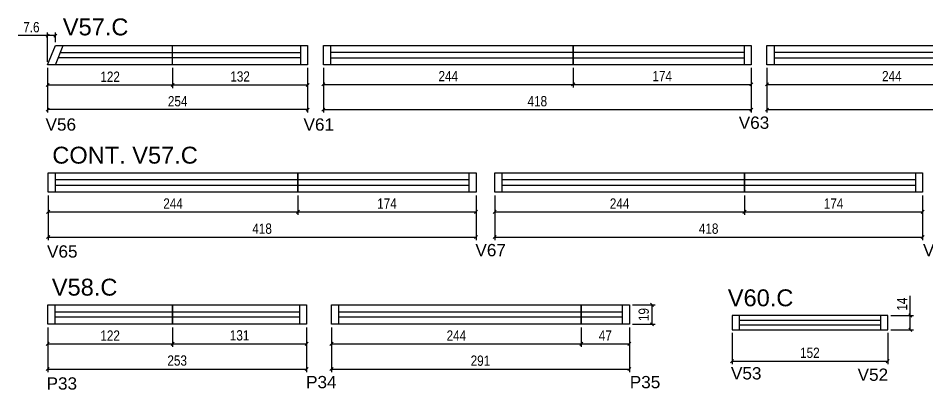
# Model space of a CAD drawing. Header units: millimetres. Extents: x 4052 to 5425, y -1423 to 2493.
# Drawn here: x 4078 to 4966, y 149 to 512 of the extents above; entities that cross this region are included whole.
import ezdxf

# ---------------------------------------------------------------- set-up
doc = ezdxf.new("R2010")
doc.units = ezdxf.units.MM
for name, color, linetype in [('5', 5, 'Continuous'), ('COTA', 241, 'Continuous'), ('NOMENCLATURA', 7, 'Continuous'), ('Painéis', 200, 'Continuous'), ('SARR_2.2x7', 40, 'Continuous'), ('SARR_EDITAR', 141, 'Continuous')]:
    doc.layers.add(name, color=color, linetype=linetype)
doc.styles.add('COTA TECNICA', font='techl___.ttf', dxfattribs={"height": 10})
doc.styles.add('COTA TECNICA-50', font='techl___.ttf', dxfattribs={"height": 10})
doc.styles.get("Standard").update_dxf_attribs({"font": 'arial.ttf'})
doc.dimstyles.new('COTA PAINEL-50', dxfattribs={"dimtxt": 10, "dimasz": 3, "dimexe": 3, "dimexo": 3, "dimgap": 3, "dimtad": 1, "dimdec": 1, "dimzin": 12, "dimdsep": 46, "dimtxsty": 'COTA TECNICA-50', "dimblk1": 'OBLIQUE', "dimblk2": 'OBLIQUE', "dimsah": 1, "dimcen": 0.9, "dimclrd": 4, "dimclre": 4, "dimclrt": 240, "dimadec": 1, "dimazin": 3, "dimtfac": 1, "dimtdec": 1, "dimtmove": 0, "dimatfit": 3, "dimfxl": 1, "dimtolj": 1, "dimtzin": 12, "dimarcsym": 0})
doc.dimstyles.new('PAINEL', dxfattribs={"dimtxt": 10, "dimasz": 3, "dimexe": 3, "dimexo": 3, "dimgap": 3, "dimtad": 1, "dimdec": 1, "dimzin": 12, "dimdsep": 46, "dimtxsty": 'COTA TECNICA', "dimblk1": 'OBLIQUE', "dimblk2": 'OBLIQUE', "dimsah": 1, "dimcen": 0.9, "dimclrd": 4, "dimclre": 4, "dimclrt": 240, "dimadec": 1, "dimazin": 3, "dimtfac": 1, "dimtdec": 1, "dimtmove": 0, "dimatfit": 3, "dimfxl": 1, "dimtolj": 1, "dimtzin": 12, "dimarcsym": 0})

# ---------------------------------------------------------------- blocks, each defined once
blk = doc.blocks.new('_Oblique')
at = {"color": 0, "linetype": 'ByBlock', "lineweight": -2}
blk.add_line((-0.5, -0.5), (0.5, 0.5), dxfattribs=at)
blk = doc.blocks.new('*D78')
at = {"layer": 'COTA', "color": 4, "linetype": 'ByBlock', "lineweight": -2, "transparency": 16777216}
for p, q in [((4375.96, 463.44), (4375.96, 444.39)), ((4619.96, 463.44), (4619.96, 444.39)), ((4375.96, 447.39), (4619.96, 447.39))]:
    blk.add_line(p, q, dxfattribs=at)
at = {"layer": 'Defpoints', "color": 0, "linetype": 'ByBlock', "transparency": 16777216}
for p in [(4375.96, 466.44), (4619.96, 466.44), (4619.96, 447.39)]:
    blk.add_point(p, dxfattribs=at)
at = {"layer": 'COTA', "color": 4, "linetype": 'ByBlock', "lineweight": -2, "transparency": 16777216, "xscale": 3, "yscale": 3, "zscale": 3, "rotation": 180}
blk.add_blockref('_Oblique', (4375.96, 447.39), dxfattribs=at)
at = {"layer": 'COTA', "color": 4, "linetype": 'ByBlock', "lineweight": -2, "transparency": 16777216, "xscale": 3, "yscale": 3, "zscale": 3}
blk.add_blockref('_Oblique', (4619.96, 447.39), dxfattribs=at)
at = {"layer": 'COTA', "color": 240, "linetype": 'ByBlock', "transparency": 16777216, "insert": (4497.96, 455.46), "char_height": 10, "attachment_point": 5, "style": 'COTA TECNICA-50'}
blk.add_mtext('\\A1;244', dxfattribs=at)
blk = doc.blocks.new('*D79')
at = {"layer": 'COTA', "color": 4, "linetype": 'ByBlock', "lineweight": -2, "transparency": 16777216}
for p, q in [((4619.96, 463.44), (4619.96, 444.39)), ((4793.96, 463.44), (4793.96, 444.39)), ((4619.96, 447.39), (4793.96, 447.39))]:
    blk.add_line(p, q, dxfattribs=at)
at = {"layer": 'Defpoints', "color": 0, "linetype": 'ByBlock', "transparency": 16777216}
for p in [(4619.96, 466.44), (4793.96, 466.44), (4793.96, 447.39)]:
    blk.add_point(p, dxfattribs=at)
at = {"layer": 'COTA', "color": 4, "linetype": 'ByBlock', "lineweight": -2, "transparency": 16777216, "xscale": 3, "yscale": 3, "zscale": 3, "rotation": 180}
blk.add_blockref('_Oblique', (4619.96, 447.39), dxfattribs=at)
at = {"layer": 'COTA', "color": 4, "linetype": 'ByBlock', "lineweight": -2, "transparency": 16777216, "xscale": 3, "yscale": 3, "zscale": 3}
blk.add_blockref('_Oblique', (4793.96, 447.39), dxfattribs=at)
at = {"layer": 'COTA', "color": 240, "linetype": 'ByBlock', "transparency": 16777216, "insert": (4706.96, 455.46), "char_height": 10, "attachment_point": 5, "style": 'COTA TECNICA-50'}
blk.add_mtext('\\A1;174', dxfattribs=at)
blk = doc.blocks.new('*D220')
at = {"layer": 'COTA', "color": 4, "lineweight": -2, "transparency": 16777216}
for p, q in [((4375.96, 463.44), (4375.96, 419.81)), ((4793.96, 463.44), (4793.96, 419.81)), ((4375.96, 422.81), (4793.96, 422.81))]:
    blk.add_line(p, q, dxfattribs=at)
at = {"layer": 'Defpoints', "color": 0, "transparency": 16777216}
for p in [(4375.96, 466.44), (4793.96, 466.44), (4793.96, 422.81)]:
    blk.add_point(p, dxfattribs=at)
at = {"layer": 'COTA', "color": 4, "lineweight": -2, "transparency": 16777216, "xscale": 3, "yscale": 3, "zscale": 3, "rotation": 180}
blk.add_blockref('_Oblique', (4375.96, 422.81), dxfattribs=at)
at = {"layer": 'COTA', "color": 4, "lineweight": -2, "transparency": 16777216, "xscale": 3, "yscale": 3, "zscale": 3}
blk.add_blockref('_Oblique', (4793.96, 422.81), dxfattribs=at)
at = {"layer": 'COTA', "color": 240, "transparency": 16777216, "insert": (4584.96, 430.9), "char_height": 10, "attachment_point": 5, "style": 'COTA TECNICA'}
blk.add_mtext('\\A1;418', dxfattribs=at)
blk = doc.blocks.new('*D80')
at = {"layer": 'COTA', "color": 4, "linetype": 'ByBlock', "lineweight": -2, "transparency": 16777216}
for p, q in [((4809.32, 463.44), (4809.32, 444.39)), ((5053.32, 463.44), (5053.32, 444.39)), ((4809.32, 447.39), (5053.32, 447.39))]:
    blk.add_line(p, q, dxfattribs=at)
at = {"layer": 'Defpoints', "color": 0, "linetype": 'ByBlock', "transparency": 16777216}
for p in [(4809.32, 466.44), (5053.32, 466.44), (5053.32, 447.39)]:
    blk.add_point(p, dxfattribs=at)
at = {"layer": 'COTA', "color": 4, "linetype": 'ByBlock', "lineweight": -2, "transparency": 16777216, "xscale": 3, "yscale": 3, "zscale": 3, "rotation": 180}
blk.add_blockref('_Oblique', (4809.32, 447.39), dxfattribs=at)
at = {"layer": 'COTA', "color": 4, "linetype": 'ByBlock', "lineweight": -2, "transparency": 16777216, "xscale": 3, "yscale": 3, "zscale": 3}
blk.add_blockref('_Oblique', (5053.32, 447.39), dxfattribs=at)
at = {"layer": 'COTA', "color": 240, "linetype": 'ByBlock', "transparency": 16777216, "insert": (4931.32, 455.46), "char_height": 10, "attachment_point": 5, "style": 'COTA TECNICA-50'}
blk.add_mtext('\\A1;244', dxfattribs=at)
blk = doc.blocks.new('*D221')
at = {"layer": 'COTA', "color": 4, "lineweight": -2, "transparency": 16777216}
for p, q in [((4809.32, 463.44), (4809.32, 419.81)), ((5227.32, 463.44), (5227.32, 419.81)), ((4809.32, 422.81), (5227.32, 422.81))]:
    blk.add_line(p, q, dxfattribs=at)
at = {"layer": 'Defpoints', "color": 0, "transparency": 16777216}
for p in [(4809.32, 466.44), (5227.32, 466.44), (5227.32, 422.81)]:
    blk.add_point(p, dxfattribs=at)
at = {"layer": 'COTA', "color": 4, "lineweight": -2, "transparency": 16777216, "xscale": 3, "yscale": 3, "zscale": 3, "rotation": 180}
blk.add_blockref('_Oblique', (4809.32, 422.81), dxfattribs=at)
at = {"layer": 'COTA', "color": 4, "lineweight": -2, "transparency": 16777216, "xscale": 3, "yscale": 3, "zscale": 3}
blk.add_blockref('_Oblique', (5227.32, 422.81), dxfattribs=at)
at = {"layer": 'COTA', "color": 240, "transparency": 16777216, "insert": (5018.32, 430.9), "char_height": 10, "attachment_point": 5, "style": 'COTA TECNICA'}
blk.add_mtext('\\A1;418', dxfattribs=at)
blk = doc.blocks.new('*D223')
at = {"layer": 'Defpoints', "color": 0, "transparency": 16777216}
for p in [(4106.59, 466.44), (4360.6, 466.44), (4106.59, 422.81)]:
    blk.add_point(p, dxfattribs=at)
at = {"layer": 'Painéis', "color": 4, "lineweight": -2, "transparency": 16777216}
for p, q in [((4106.59, 463.44), (4106.59, 419.81)), ((4360.6, 463.44), (4360.6, 419.81)), ((4360.6, 422.81), (4106.59, 422.81))]:
    blk.add_line(p, q, dxfattribs=at)
at = {"layer": 'Painéis', "color": 4, "lineweight": -2, "transparency": 16777216, "xscale": 3, "yscale": 3, "zscale": 3, "rotation": 180}
blk.add_blockref('_Oblique', (4106.59, 422.81), dxfattribs=at)
at = {"layer": 'Painéis', "color": 4, "lineweight": -2, "transparency": 16777216, "xscale": 3, "yscale": 3, "zscale": 3}
blk.add_blockref('_Oblique', (4360.6, 422.81), dxfattribs=at)
at = {"layer": 'Painéis', "color": 240, "transparency": 16777216, "insert": (4233.59, 430.91), "char_height": 10, "attachment_point": 5, "style": 'COTA TECNICA'}
blk.add_mtext('\\A1;254', dxfattribs=at)
blk = doc.blocks.new('*D224')
at = {"layer": 'Defpoints', "color": 0, "transparency": 16777216}
for p in [(4114.16, 495.03), (4114.16, 485.44), (4106.59, 466.44)]:
    blk.add_point(p, dxfattribs=at)
at = {"layer": 'Painéis', "color": 4, "lineweight": -2, "transparency": 16777216}
for p, q in [((4106.59, 469.44), (4106.59, 498.03)), ((4114.16, 488.44), (4114.16, 498.03)), ((4106.59, 495.03), (4077.8, 495.03)), ((4114.16, 495.03), (4106.59, 495.03))]:
    blk.add_line(p, q, dxfattribs=at)
at = {"layer": 'Painéis', "color": 4, "lineweight": -2, "transparency": 16777216, "xscale": 3, "yscale": 3, "zscale": 3, "rotation": 180}
blk.add_blockref('_Oblique', (4106.59, 495.03), dxfattribs=at)
at = {"layer": 'Painéis', "color": 4, "lineweight": -2, "transparency": 16777216, "xscale": 3, "yscale": 3, "zscale": 3}
blk.add_blockref('_Oblique', (4114.16, 495.03), dxfattribs=at)
at = {"layer": 'Painéis', "color": 240, "transparency": 16777216, "insert": (4090.69, 503.13), "char_height": 10, "attachment_point": 5, "style": 'COTA TECNICA'}
blk.add_mtext('\\A1;7.6', dxfattribs=at)
blk = doc.blocks.new('*D82')
at = {"layer": 'Defpoints', "color": 0, "transparency": 16777216}
for p in [(4106.59, 466.44), (4228.59, 466.44), (4228.59, 446.81)]:
    blk.add_point(p, dxfattribs=at)
at = {"layer": 'Painéis', "color": 4, "lineweight": -2, "transparency": 16777216}
for p, q in [((4106.59, 463.44), (4106.59, 443.81)), ((4228.59, 463.44), (4228.59, 443.81)), ((4106.59, 446.81), (4228.59, 446.81))]:
    blk.add_line(p, q, dxfattribs=at)
at = {"layer": 'Painéis', "color": 4, "lineweight": -2, "transparency": 16777216, "xscale": 3, "yscale": 3, "zscale": 3, "rotation": 180}
blk.add_blockref('_Oblique', (4106.59, 446.81), dxfattribs=at)
at = {"layer": 'Painéis', "color": 4, "lineweight": -2, "transparency": 16777216, "xscale": 3, "yscale": 3, "zscale": 3}
blk.add_blockref('_Oblique', (4228.59, 446.81), dxfattribs=at)
at = {"layer": 'Painéis', "color": 240, "transparency": 16777216, "insert": (4167.59, 454.87), "char_height": 10, "attachment_point": 5, "style": 'COTA TECNICA'}
blk.add_mtext('\\A1;122', dxfattribs=at)
blk = doc.blocks.new('*D83')
at = {"layer": 'Defpoints', "color": 0, "transparency": 16777216}
for p in [(4228.59, 466.44), (4360.6, 466.44), (4360.6, 446.81)]:
    blk.add_point(p, dxfattribs=at)
at = {"layer": 'Painéis', "color": 4, "lineweight": -2, "transparency": 16777216}
for p, q in [((4228.59, 463.44), (4228.59, 443.81)), ((4360.6, 463.44), (4360.6, 443.81)), ((4228.59, 446.81), (4360.6, 446.81))]:
    blk.add_line(p, q, dxfattribs=at)
at = {"layer": 'Painéis', "color": 4, "lineweight": -2, "transparency": 16777216, "xscale": 3, "yscale": 3, "zscale": 3, "rotation": 180}
blk.add_blockref('_Oblique', (4228.59, 446.81), dxfattribs=at)
at = {"layer": 'Painéis', "color": 4, "lineweight": -2, "transparency": 16777216, "xscale": 3, "yscale": 3, "zscale": 3}
blk.add_blockref('_Oblique', (4360.6, 446.81), dxfattribs=at)
at = {"layer": 'Painéis', "color": 240, "transparency": 16777216, "insert": (4294.59, 455.03), "char_height": 10, "attachment_point": 5, "style": 'COTA TECNICA'}
blk.add_mtext('\\A1;132', dxfattribs=at)
blk = doc.blocks.new('*D84')
at = {"layer": 'COTA', "color": 4, "linetype": 'ByBlock', "lineweight": -2, "transparency": 16777216}
for p, q in [((4107.08, 339.09), (4107.08, 320.04)), ((4351.08, 339.09), (4351.08, 320.04)), ((4107.08, 323.04), (4351.08, 323.04))]:
    blk.add_line(p, q, dxfattribs=at)
at = {"layer": 'Defpoints', "color": 0, "linetype": 'ByBlock', "transparency": 16777216}
for p in [(4107.08, 342.09), (4351.08, 342.09), (4351.08, 323.04)]:
    blk.add_point(p, dxfattribs=at)
at = {"layer": 'COTA', "color": 4, "linetype": 'ByBlock', "lineweight": -2, "transparency": 16777216, "xscale": 3, "yscale": 3, "zscale": 3, "rotation": 180}
blk.add_blockref('_Oblique', (4107.08, 323.04), dxfattribs=at)
at = {"layer": 'COTA', "color": 4, "linetype": 'ByBlock', "lineweight": -2, "transparency": 16777216, "xscale": 3, "yscale": 3, "zscale": 3}
blk.add_blockref('_Oblique', (4351.08, 323.04), dxfattribs=at)
at = {"layer": 'COTA', "color": 240, "linetype": 'ByBlock', "transparency": 16777216, "insert": (4229.08, 331.11), "char_height": 10, "attachment_point": 5, "style": 'COTA TECNICA-50'}
blk.add_mtext('\\A1;244', dxfattribs=at)
blk = doc.blocks.new('*D85')
at = {"layer": 'COTA', "color": 4, "linetype": 'ByBlock', "lineweight": -2, "transparency": 16777216}
for p, q in [((4351.08, 339.09), (4351.08, 320.04)), ((4525.08, 339.09), (4525.08, 320.04)), ((4351.08, 323.04), (4525.08, 323.04))]:
    blk.add_line(p, q, dxfattribs=at)
at = {"layer": 'Defpoints', "color": 0, "linetype": 'ByBlock', "transparency": 16777216}
for p in [(4351.08, 342.09), (4525.08, 342.09), (4525.08, 323.04)]:
    blk.add_point(p, dxfattribs=at)
at = {"layer": 'COTA', "color": 4, "linetype": 'ByBlock', "lineweight": -2, "transparency": 16777216, "xscale": 3, "yscale": 3, "zscale": 3, "rotation": 180}
blk.add_blockref('_Oblique', (4351.08, 323.04), dxfattribs=at)
at = {"layer": 'COTA', "color": 4, "linetype": 'ByBlock', "lineweight": -2, "transparency": 16777216, "xscale": 3, "yscale": 3, "zscale": 3}
blk.add_blockref('_Oblique', (4525.08, 323.04), dxfattribs=at)
at = {"layer": 'COTA', "color": 240, "linetype": 'ByBlock', "transparency": 16777216, "insert": (4438.08, 331.11), "char_height": 10, "attachment_point": 5, "style": 'COTA TECNICA-50'}
blk.add_mtext('\\A1;174', dxfattribs=at)
blk = doc.blocks.new('*D225')
at = {"layer": 'COTA', "color": 4, "lineweight": -2, "transparency": 16777216}
for p, q in [((4107.08, 339.09), (4107.08, 295.46)), ((4525.08, 339.09), (4525.08, 295.46)), ((4107.08, 298.46), (4525.08, 298.46))]:
    blk.add_line(p, q, dxfattribs=at)
at = {"layer": 'Defpoints', "color": 0, "transparency": 16777216}
for p in [(4107.08, 342.09), (4525.08, 342.09), (4525.08, 298.46)]:
    blk.add_point(p, dxfattribs=at)
at = {"layer": 'COTA', "color": 4, "lineweight": -2, "transparency": 16777216, "xscale": 3, "yscale": 3, "zscale": 3, "rotation": 180}
blk.add_blockref('_Oblique', (4107.08, 298.46), dxfattribs=at)
at = {"layer": 'COTA', "color": 4, "lineweight": -2, "transparency": 16777216, "xscale": 3, "yscale": 3, "zscale": 3}
blk.add_blockref('_Oblique', (4525.08, 298.46), dxfattribs=at)
at = {"layer": 'COTA', "color": 240, "transparency": 16777216, "insert": (4316.08, 306.56), "char_height": 10, "attachment_point": 5, "style": 'COTA TECNICA'}
blk.add_mtext('\\A1;418', dxfattribs=at)
blk = doc.blocks.new('*D86')
at = {"layer": 'COTA', "color": 4, "linetype": 'ByBlock', "lineweight": -2, "transparency": 16777216}
for p, q in [((4543.34, 339.09), (4543.34, 320.04)), ((4787.34, 339.09), (4787.34, 320.04)), ((4543.34, 323.04), (4787.34, 323.04))]:
    blk.add_line(p, q, dxfattribs=at)
at = {"layer": 'Defpoints', "color": 0, "linetype": 'ByBlock', "transparency": 16777216}
for p in [(4543.34, 342.09), (4787.34, 342.09), (4787.34, 323.04)]:
    blk.add_point(p, dxfattribs=at)
at = {"layer": 'COTA', "color": 4, "linetype": 'ByBlock', "lineweight": -2, "transparency": 16777216, "xscale": 3, "yscale": 3, "zscale": 3, "rotation": 180}
blk.add_blockref('_Oblique', (4543.34, 323.04), dxfattribs=at)
at = {"layer": 'COTA', "color": 4, "linetype": 'ByBlock', "lineweight": -2, "transparency": 16777216, "xscale": 3, "yscale": 3, "zscale": 3}
blk.add_blockref('_Oblique', (4787.34, 323.04), dxfattribs=at)
at = {"layer": 'COTA', "color": 240, "linetype": 'ByBlock', "transparency": 16777216, "insert": (4665.34, 331.11), "char_height": 10, "attachment_point": 5, "style": 'COTA TECNICA-50'}
blk.add_mtext('\\A1;244', dxfattribs=at)
blk = doc.blocks.new('*D87')
at = {"layer": 'COTA', "color": 4, "linetype": 'ByBlock', "lineweight": -2, "transparency": 16777216}
for p, q in [((4787.34, 339.09), (4787.34, 320.04)), ((4961.34, 339.09), (4961.34, 320.04)), ((4787.34, 323.04), (4961.34, 323.04))]:
    blk.add_line(p, q, dxfattribs=at)
at = {"layer": 'Defpoints', "color": 0, "linetype": 'ByBlock', "transparency": 16777216}
for p in [(4787.34, 342.09), (4961.34, 342.09), (4961.34, 323.04)]:
    blk.add_point(p, dxfattribs=at)
at = {"layer": 'COTA', "color": 4, "linetype": 'ByBlock', "lineweight": -2, "transparency": 16777216, "xscale": 3, "yscale": 3, "zscale": 3, "rotation": 180}
blk.add_blockref('_Oblique', (4787.34, 323.04), dxfattribs=at)
at = {"layer": 'COTA', "color": 4, "linetype": 'ByBlock', "lineweight": -2, "transparency": 16777216, "xscale": 3, "yscale": 3, "zscale": 3}
blk.add_blockref('_Oblique', (4961.34, 323.04), dxfattribs=at)
at = {"layer": 'COTA', "color": 240, "linetype": 'ByBlock', "transparency": 16777216, "insert": (4874.34, 331.11), "char_height": 10, "attachment_point": 5, "style": 'COTA TECNICA-50'}
blk.add_mtext('\\A1;174', dxfattribs=at)
blk = doc.blocks.new('*D226')
at = {"layer": 'COTA', "color": 4, "lineweight": -2, "transparency": 16777216}
for p, q in [((4543.34, 339.09), (4543.34, 295.46)), ((4961.34, 339.09), (4961.34, 295.46)), ((4543.34, 298.46), (4961.34, 298.46))]:
    blk.add_line(p, q, dxfattribs=at)
at = {"layer": 'Defpoints', "color": 0, "transparency": 16777216}
for p in [(4543.34, 342.09), (4961.34, 342.09), (4961.34, 298.46)]:
    blk.add_point(p, dxfattribs=at)
at = {"layer": 'COTA', "color": 4, "lineweight": -2, "transparency": 16777216, "xscale": 3, "yscale": 3, "zscale": 3, "rotation": 180}
blk.add_blockref('_Oblique', (4543.34, 298.46), dxfattribs=at)
at = {"layer": 'COTA', "color": 4, "lineweight": -2, "transparency": 16777216, "xscale": 3, "yscale": 3, "zscale": 3}
blk.add_blockref('_Oblique', (4961.34, 298.46), dxfattribs=at)
at = {"layer": 'COTA', "color": 240, "transparency": 16777216, "insert": (4752.34, 306.56), "char_height": 10, "attachment_point": 5, "style": 'COTA TECNICA'}
blk.add_mtext('\\A1;418', dxfattribs=at)
blk = doc.blocks.new('*D112')
at = {"layer": 'COTA', "color": 4, "linetype": 'ByBlock', "lineweight": -2, "transparency": 16777216}
for p, q in [((4106.62, 210.3), (4106.62, 191.24)), ((4228.62, 210.3), (4228.62, 191.24)), ((4106.62, 194.24), (4228.62, 194.24))]:
    blk.add_line(p, q, dxfattribs=at)
at = {"layer": 'Defpoints', "color": 0, "linetype": 'ByBlock', "transparency": 16777216}
for p in [(4106.62, 213.3), (4228.62, 213.3), (4228.62, 194.24)]:
    blk.add_point(p, dxfattribs=at)
at = {"layer": 'COTA', "color": 4, "linetype": 'ByBlock', "lineweight": -2, "transparency": 16777216, "xscale": 3, "yscale": 3, "zscale": 3, "rotation": 180}
blk.add_blockref('_Oblique', (4106.62, 194.24), dxfattribs=at)
at = {"layer": 'COTA', "color": 4, "linetype": 'ByBlock', "lineweight": -2, "transparency": 16777216, "xscale": 3, "yscale": 3, "zscale": 3}
blk.add_blockref('_Oblique', (4228.62, 194.24), dxfattribs=at)
at = {"layer": 'COTA', "color": 240, "linetype": 'ByBlock', "transparency": 16777216, "insert": (4167.62, 202.3), "char_height": 10, "attachment_point": 5, "style": 'COTA TECNICA-50'}
blk.add_mtext('\\A1;122', dxfattribs=at)
blk = doc.blocks.new('*D113')
at = {"layer": 'COTA', "color": 4, "linetype": 'ByBlock', "lineweight": -2, "transparency": 16777216}
for p, q in [((4228.62, 210.3), (4228.62, 191.24)), ((4359.62, 210.3), (4359.62, 191.24)), ((4228.62, 194.24), (4359.62, 194.24))]:
    blk.add_line(p, q, dxfattribs=at)
at = {"layer": 'Defpoints', "color": 0, "linetype": 'ByBlock', "transparency": 16777216}
for p in [(4228.62, 213.3), (4359.62, 213.3), (4359.62, 194.24)]:
    blk.add_point(p, dxfattribs=at)
at = {"layer": 'COTA', "color": 4, "linetype": 'ByBlock', "lineweight": -2, "transparency": 16777216, "xscale": 3, "yscale": 3, "zscale": 3, "rotation": 180}
blk.add_blockref('_Oblique', (4228.62, 194.24), dxfattribs=at)
at = {"layer": 'COTA', "color": 4, "linetype": 'ByBlock', "lineweight": -2, "transparency": 16777216, "xscale": 3, "yscale": 3, "zscale": 3}
blk.add_blockref('_Oblique', (4359.62, 194.24), dxfattribs=at)
at = {"layer": 'COTA', "color": 240, "linetype": 'ByBlock', "transparency": 16777216, "insert": (4294.12, 202.46), "char_height": 10, "attachment_point": 5, "style": 'COTA TECNICA-50'}
blk.add_mtext('\\A1;131', dxfattribs=at)
blk = doc.blocks.new('*D249')
at = {"layer": 'COTA', "color": 4, "lineweight": -2, "transparency": 16777216}
for p, q in [((4106.62, 210.3), (4106.62, 166.66)), ((4359.62, 210.3), (4359.62, 166.66)), ((4106.62, 169.66), (4359.62, 169.66))]:
    blk.add_line(p, q, dxfattribs=at)
at = {"layer": 'Defpoints', "color": 0, "transparency": 16777216}
for p in [(4106.62, 213.3), (4359.62, 213.3), (4359.62, 169.66)]:
    blk.add_point(p, dxfattribs=at)
at = {"layer": 'COTA', "color": 4, "lineweight": -2, "transparency": 16777216, "xscale": 3, "yscale": 3, "zscale": 3, "rotation": 180}
blk.add_blockref('_Oblique', (4106.62, 169.66), dxfattribs=at)
at = {"layer": 'COTA', "color": 4, "lineweight": -2, "transparency": 16777216, "xscale": 3, "yscale": 3, "zscale": 3}
blk.add_blockref('_Oblique', (4359.62, 169.66), dxfattribs=at)
at = {"layer": 'COTA', "color": 240, "transparency": 16777216, "insert": (4233.12, 177.88), "char_height": 10, "attachment_point": 5, "style": 'COTA TECNICA'}
blk.add_mtext('\\A1;253', dxfattribs=at)
blk = doc.blocks.new('*D114')
at = {"layer": 'COTA', "color": 4, "linetype": 'ByBlock', "lineweight": -2, "transparency": 16777216}
for p, q in [((4383.88, 210.3), (4383.88, 191.24)), ((4627.88, 210.3), (4627.88, 191.24)), ((4383.88, 194.24), (4627.88, 194.24))]:
    blk.add_line(p, q, dxfattribs=at)
at = {"layer": 'Defpoints', "color": 0, "linetype": 'ByBlock', "transparency": 16777216}
for p in [(4383.88, 213.3), (4627.88, 213.3), (4627.88, 194.24)]:
    blk.add_point(p, dxfattribs=at)
at = {"layer": 'COTA', "color": 4, "linetype": 'ByBlock', "lineweight": -2, "transparency": 16777216, "xscale": 3, "yscale": 3, "zscale": 3, "rotation": 180}
blk.add_blockref('_Oblique', (4383.88, 194.24), dxfattribs=at)
at = {"layer": 'COTA', "color": 4, "linetype": 'ByBlock', "lineweight": -2, "transparency": 16777216, "xscale": 3, "yscale": 3, "zscale": 3}
blk.add_blockref('_Oblique', (4627.88, 194.24), dxfattribs=at)
at = {"layer": 'COTA', "color": 240, "linetype": 'ByBlock', "transparency": 16777216, "insert": (4505.88, 202.32), "char_height": 10, "attachment_point": 5, "style": 'COTA TECNICA-50'}
blk.add_mtext('\\A1;244', dxfattribs=at)
blk = doc.blocks.new('*D115')
at = {"layer": 'COTA', "color": 4, "linetype": 'ByBlock', "lineweight": -2, "transparency": 16777216}
for p, q in [((4627.88, 210.3), (4627.88, 191.24)), ((4674.88, 210.3), (4674.88, 191.24)), ((4627.88, 194.24), (4674.88, 194.24))]:
    blk.add_line(p, q, dxfattribs=at)
at = {"layer": 'Defpoints', "color": 0, "linetype": 'ByBlock', "transparency": 16777216}
for p in [(4627.88, 213.3), (4674.88, 213.3), (4674.88, 194.24)]:
    blk.add_point(p, dxfattribs=at)
at = {"layer": 'COTA', "color": 4, "linetype": 'ByBlock', "lineweight": -2, "transparency": 16777216, "xscale": 3, "yscale": 3, "zscale": 3, "rotation": 180}
blk.add_blockref('_Oblique', (4627.88, 194.24), dxfattribs=at)
at = {"layer": 'COTA', "color": 4, "linetype": 'ByBlock', "lineweight": -2, "transparency": 16777216, "xscale": 3, "yscale": 3, "zscale": 3}
blk.add_blockref('_Oblique', (4674.88, 194.24), dxfattribs=at)
at = {"layer": 'COTA', "color": 240, "linetype": 'ByBlock', "transparency": 16777216, "insert": (4651.38, 202.32), "char_height": 10, "attachment_point": 5, "style": 'COTA TECNICA-50'}
blk.add_mtext('\\A1;47', dxfattribs=at)
blk = doc.blocks.new('*D250')
at = {"layer": 'COTA', "color": 4, "lineweight": -2, "transparency": 16777216}
for p, q in [((4383.88, 210.3), (4383.88, 166.66)), ((4674.88, 210.3), (4674.88, 166.66)), ((4383.88, 169.66), (4674.88, 169.66))]:
    blk.add_line(p, q, dxfattribs=at)
at = {"layer": 'Defpoints', "color": 0, "transparency": 16777216}
for p in [(4383.88, 213.3), (4674.88, 213.3), (4674.88, 169.66)]:
    blk.add_point(p, dxfattribs=at)
at = {"layer": 'COTA', "color": 4, "lineweight": -2, "transparency": 16777216, "xscale": 3, "yscale": 3, "zscale": 3, "rotation": 180}
blk.add_blockref('_Oblique', (4383.88, 169.66), dxfattribs=at)
at = {"layer": 'COTA', "color": 4, "lineweight": -2, "transparency": 16777216, "xscale": 3, "yscale": 3, "zscale": 3}
blk.add_blockref('_Oblique', (4674.88, 169.66), dxfattribs=at)
at = {"layer": 'COTA', "color": 240, "transparency": 16777216, "insert": (4529.38, 177.75), "char_height": 10, "attachment_point": 5, "style": 'COTA TECNICA'}
blk.add_mtext('\\A1;291', dxfattribs=at)
blk = doc.blocks.new('*D116')
at = {"layer": 'COTA', "color": 4, "lineweight": -2, "transparency": 16777216}
for p, q in [((4677.88, 232.3), (4700, 232.3)), ((4697, 213.3), (4697, 232.3)), ((4677.88, 213.3), (4700, 213.3))]:
    blk.add_line(p, q, dxfattribs=at)
at = {"layer": 'Defpoints', "color": 0, "transparency": 16777216}
for p in [(4674.88, 232.3), (4697, 232.3), (4674.88, 213.3)]:
    blk.add_point(p, dxfattribs=at)
at = {"layer": 'COTA', "color": 4, "lineweight": -2, "transparency": 16777216, "xscale": 3, "yscale": 3, "zscale": 3}
for p, rotation in [((4697, 232.3), 90), ((4697, 213.3), 270)]:
    blk.add_blockref('_Oblique', p, dxfattribs=dict(at, rotation=rotation))
at = {"layer": 'COTA', "color": 240, "transparency": 16777216, "insert": (4688.92, 222.8), "char_height": 10, "attachment_point": 5, "rotation": 90, "style": 'COTA TECNICA'}
blk.add_mtext('\\A1;19', dxfattribs=at)
blk = doc.blocks.new('*D143')
at = {"layer": 'COTA', "color": 4, "linetype": 'ByBlock', "lineweight": -2, "transparency": 16777216}
for p, q in [((4775.24, 204.9), (4775.24, 174.34)), ((4927.24, 204.9), (4927.24, 174.34)), ((4775.24, 177.34), (4927.24, 177.34))]:
    blk.add_line(p, q, dxfattribs=at)
at = {"layer": 'Defpoints', "color": 0, "linetype": 'ByBlock', "transparency": 16777216}
for p in [(4775.24, 207.9), (4927.24, 207.9), (4927.24, 177.34)]:
    blk.add_point(p, dxfattribs=at)
at = {"layer": 'COTA', "color": 4, "linetype": 'ByBlock', "lineweight": -2, "transparency": 16777216, "xscale": 3, "yscale": 3, "zscale": 3, "rotation": 180}
blk.add_blockref('_Oblique', (4775.24, 177.34), dxfattribs=at)
at = {"layer": 'COTA', "color": 4, "linetype": 'ByBlock', "lineweight": -2, "transparency": 16777216, "xscale": 3, "yscale": 3, "zscale": 3}
blk.add_blockref('_Oblique', (4927.24, 177.34), dxfattribs=at)
at = {"layer": 'COTA', "color": 240, "linetype": 'ByBlock', "transparency": 16777216, "insert": (4851.24, 185.45), "char_height": 10, "attachment_point": 5, "style": 'COTA TECNICA-50'}
blk.add_mtext('\\A1;152', dxfattribs=at)
blk = doc.blocks.new('*D144')
at = {"layer": 'COTA', "color": 4, "lineweight": -2, "transparency": 16777216}
for p, q in [((4949.36, 221.9), (4949.36, 241.01)), ((4930.24, 221.9), (4952.36, 221.9)), ((4949.36, 207.9), (4949.36, 221.9)), ((4930.24, 207.9), (4952.36, 207.9))]:
    blk.add_line(p, q, dxfattribs=at)
at = {"layer": 'Defpoints', "color": 0, "transparency": 16777216}
for p in [(4927.24, 221.9), (4949.36, 221.9), (4927.24, 207.9)]:
    blk.add_point(p, dxfattribs=at)
at = {"layer": 'COTA', "color": 4, "lineweight": -2, "transparency": 16777216, "xscale": 3, "yscale": 3, "zscale": 3}
for p, rotation in [((4949.36, 221.9), 90), ((4949.36, 207.9), 270)]:
    blk.add_blockref('_Oblique', p, dxfattribs=dict(at, rotation=rotation))
at = {"layer": 'COTA', "color": 240, "transparency": 16777216, "insert": (4941.29, 232.96), "char_height": 10, "attachment_point": 5, "rotation": 90, "style": 'COTA TECNICA'}
blk.add_mtext('\\A1;14', dxfattribs=at)

msp = doc.modelspace()

# ---------------------------------------------------------------- linework, layer by layer
at = {"layer": 'Painéis'}
msp.add_line((4228.59, 466.44), (4228.59, 485.44), dxfattribs=at)
for points in [[(4106.59, 466.44), (4114.16, 485.44), (4360.6, 485.44), (4360.6, 466.44), (4106.59, 466.44)], [(4775.24, 221.9), (4775.24, 207.9), (4927.24, 207.9), (4927.24, 221.9), (4775.24, 221.9)]]:
    msp.add_lwpolyline(points, dxfattribs=at)
for points in [[(4619.96, 466.44), (4375.96, 466.44), (4375.96, 485.44), (4619.96, 485.44)], [(4619.96, 485.44), (4793.96, 485.44), (4793.96, 466.44), (4619.96, 466.44)], [(5053.32, 466.44), (4809.32, 466.44), (4809.32, 485.44), (5053.32, 485.44)], [(4351.08, 342.09), (4107.08, 342.09), (4107.08, 361.09), (4351.08, 361.09)], [(4351.08, 361.09), (4525.08, 361.09), (4525.08, 342.09), (4351.08, 342.09)], [(4787.34, 342.09), (4543.34, 342.09), (4543.34, 361.09), (4787.34, 361.09)], [(4787.34, 361.09), (4961.34, 361.09), (4961.34, 342.09), (4787.34, 342.09)], [(4228.62, 213.3), (4106.62, 213.3), (4106.62, 232.3), (4228.62, 232.3)], [(4228.62, 232.3), (4359.62, 232.3), (4359.62, 213.3), (4228.62, 213.3)], [(4627.88, 213.3), (4383.88, 213.3), (4383.88, 232.3), (4627.88, 232.3)], [(4627.88, 232.3), (4674.88, 232.3), (4674.88, 213.3), (4627.88, 213.3)]]:
    msp.add_lwpolyline(points, close=True, dxfattribs=at)
at = {"layer": 'SARR_2.2x7', "linetype": 'Continuous'}
for p, q in [((4114.13, 466.44), (4121.69, 485.44)), ((4353.6, 485.44), (4353.6, 466.44)), ((4382.96, 485.44), (4382.96, 466.44)), ((4786.96, 485.44), (4786.96, 466.44)), ((4816.32, 485.44), (4816.32, 466.44)), ((4353.6, 473.44), (4116.91, 473.44)), ((4118.91, 478.44), (4353.6, 478.44)), ((4619.96, 478.44), (4382.96, 478.44)), ((4382.96, 473.44), (4619.96, 473.44)), ((4786.96, 478.44), (4619.96, 478.44)), ((4619.96, 473.44), (4786.96, 473.44)), ((5053.32, 478.44), (4816.32, 478.44)), ((4816.32, 473.44), (5053.32, 473.44)), ((4114.08, 361.09), (4114.08, 342.09)), ((4518.08, 361.09), (4518.08, 342.09)), ((4550.34, 361.09), (4550.34, 342.09)), ((4954.34, 361.09), (4954.34, 342.09)), ((4351.08, 354.09), (4114.08, 354.09)), ((4114.08, 349.09), (4351.08, 349.09)), ((4518.08, 354.09), (4351.08, 354.09)), ((4351.08, 349.09), (4518.08, 349.09)), ((4787.34, 354.09), (4550.34, 354.09)), ((4550.34, 349.09), (4787.34, 349.09)), ((4954.34, 354.09), (4787.34, 354.09)), ((4787.34, 349.09), (4954.34, 349.09)), ((4113.62, 232.3), (4113.62, 213.3)), ((4352.62, 232.3), (4352.62, 213.3)), ((4390.88, 232.3), (4390.88, 213.3)), ((4667.88, 232.3), (4667.88, 213.3)), ((4113.62, 225.3), (4352.62, 225.3)), ((4390.88, 225.3), (4667.88, 225.3)), ((4352.62, 220.3), (4113.62, 220.3)), ((4667.88, 220.3), (4390.88, 220.3)), ((4782.24, 221.9), (4782.24, 207.9)), ((4920.24, 221.9), (4920.24, 207.9))]:
    msp.add_line(p, q, dxfattribs=at)
at = {"layer": 'SARR_EDITAR', "linetype": 'Continuous'}
for p, q in [((4920.24, 216.9), (4782.24, 216.9)), ((4782.24, 212.9), (4920.24, 212.9))]:
    msp.add_line(p, q, dxfattribs=at)

# ---------------------------------------------------------------- texts
at = {"layer": '5', "linetype": 'Continuous'}
for s, p in [('V56', (4104.51, 402.24)), ('V61', (4356.54, 402.24)), ('V63', (4781.73, 404.03)), ('V65', (4105.97, 278.36)), ('V67', (4524.47, 279.68)), ('V69', (4961.74, 279.68)), ('V53', (4774.13, 159.47)), ('V52', (4897.86, 158.13)), ('P33', (4105.51, 149.56)), ('P34', (4359.02, 150.88)), ('P35', (4675.28, 150.88))]:
    msp.add_text(s, height=12, rotation=359.99996, dxfattribs=at).set_placement(p)
at = {"layer": 'NOMENCLATURA', "linetype": 'Continuous'}
for s, p in [('V57.C', (4121.4, 495.2)), ('CONT. V57.C', (4111.13, 370.07)), ('V58.C', (4110.68, 241.27)), ('V60.C', (4771.06, 230.87))]:
    msp.add_text(s, height=16.5, dxfattribs=at).set_placement(p)

# ---------------------------------------------------------------- dimensions: what is measured, and where the dimension line sits
at = {"layer": 'COTA', "color": 1, "linetype": 'ByBlock'}
for base, p1, p2, picture, middle in [((4619.96, 447.39), (4375.96, 466.44), (4619.96, 466.44), '*D78', (4497.96, 455.46)), ((4793.96, 447.39), (4619.96, 466.44), (4793.96, 466.44), '*D79', (4706.96, 455.46)), ((5053.32, 447.39), (4809.32, 466.44), (5053.32, 466.44), '*D80', (4931.32, 455.46)), ((4351.08, 323.04), (4107.08, 342.09), (4351.08, 342.09), '*D84', (4229.08, 331.11)), ((4525.08, 323.04), (4351.08, 342.09), (4525.08, 342.09), '*D85', (4438.08, 331.11)), ((4787.34, 323.04), (4543.34, 342.09), (4787.34, 342.09), '*D86', (4665.34, 331.11)), ((4961.34, 323.04), (4787.34, 342.09), (4961.34, 342.09), '*D87', (4874.34, 331.11)), ((4228.62, 194.24), (4106.62, 213.3), (4228.62, 213.3), '*D112', (4167.62, 202.3)), ((4359.62, 194.24), (4228.62, 213.3), (4359.62, 213.3), '*D113', (4294.12, 202.46)), ((4627.88, 194.24), (4383.88, 213.3), (4627.88, 213.3), '*D114', (4505.88, 202.32)), ((4674.88, 194.24), (4627.88, 213.3), (4674.88, 213.3), '*D115', (4651.38, 202.32)), ((4927.24, 177.34), (4775.24, 207.9), (4927.24, 207.9), '*D143', (4851.24, 185.45))]:
    dim = msp.add_linear_dim(base=base, p1=p1, p2=p2, dimstyle='COTA PAINEL-50', override={"dimarcsym": 1}, dxfattribs=at)
    dim.commit()
    dim.dimension.update_dxf_attribs({"geometry": picture, "text_midpoint": middle})
at = {"layer": 'COTA'}
for base, p1, p2, picture, middle in [((4793.96, 422.81), (4375.96, 466.44), (4793.96, 466.44), '*D220', (4584.96, 430.9)), ((5227.32, 422.81), (4809.32, 466.44), (5227.32, 466.44), '*D221', (5018.32, 430.9)), ((4525.08, 298.46), (4107.08, 342.09), (4525.08, 342.09), '*D225', (4316.08, 306.56)), ((4961.34, 298.46), (4543.34, 342.09), (4961.34, 342.09), '*D226', (4752.34, 306.56)), ((4359.62, 169.66), (4106.62, 213.3), (4359.62, 213.3), '*D249', (4233.12, 177.88)), ((4674.88, 169.66), (4383.88, 213.3), (4674.88, 213.3), '*D250', (4529.38, 177.75))]:
    dim = msp.add_linear_dim(base=base, p1=p1, p2=p2, dimstyle='PAINEL', dxfattribs=at)
    dim.commit()
    dim.dimension.update_dxf_attribs({"geometry": picture, "text_midpoint": middle})
for base, p1, p2, picture, middle in [((4949.36, 221.9), (4927.24, 207.9), (4927.24, 221.9), '*D144', (4941.29, 232.96)), ((4697, 232.3), (4674.88, 213.3), (4674.88, 232.3), '*D116', (4688.92, 222.8))]:
    dim = msp.add_linear_dim(base=base, p1=p1, p2=p2, angle=90, dimstyle='PAINEL', dxfattribs=at)
    dim.commit()
    dim.dimension.update_dxf_attribs({"geometry": picture, "text_midpoint": middle})
at = {"layer": 'Painéis'}
dim = msp.add_linear_dim(base=(4114.16, 495.03), p1=(4106.59, 466.44), p2=(4114.16, 485.44), dimstyle='PAINEL', dxfattribs=at)
dim.commit()
dim.dimension.update_dxf_attribs({"geometry": '*D224', "text_midpoint": (4090.69, 495.03), "dimtype": 160})
for base, p1, p2, picture, middle in [((4106.59, 422.81), (4360.6, 466.44), (4106.59, 466.44), '*D223', (4233.59, 430.91)), ((4228.59, 446.81), (4106.59, 466.44), (4228.59, 466.44), '*D82', (4167.59, 454.87)), ((4360.6, 446.81), (4228.59, 466.44), (4360.6, 466.44), '*D83', (4294.59, 455.03))]:
    dim = msp.add_linear_dim(base=base, p1=p1, p2=p2, dimstyle='PAINEL', dxfattribs=at)
    dim.commit()
    dim.dimension.update_dxf_attribs({"geometry": picture, "text_midpoint": middle})

doc.saveas('drawing.dxf')
